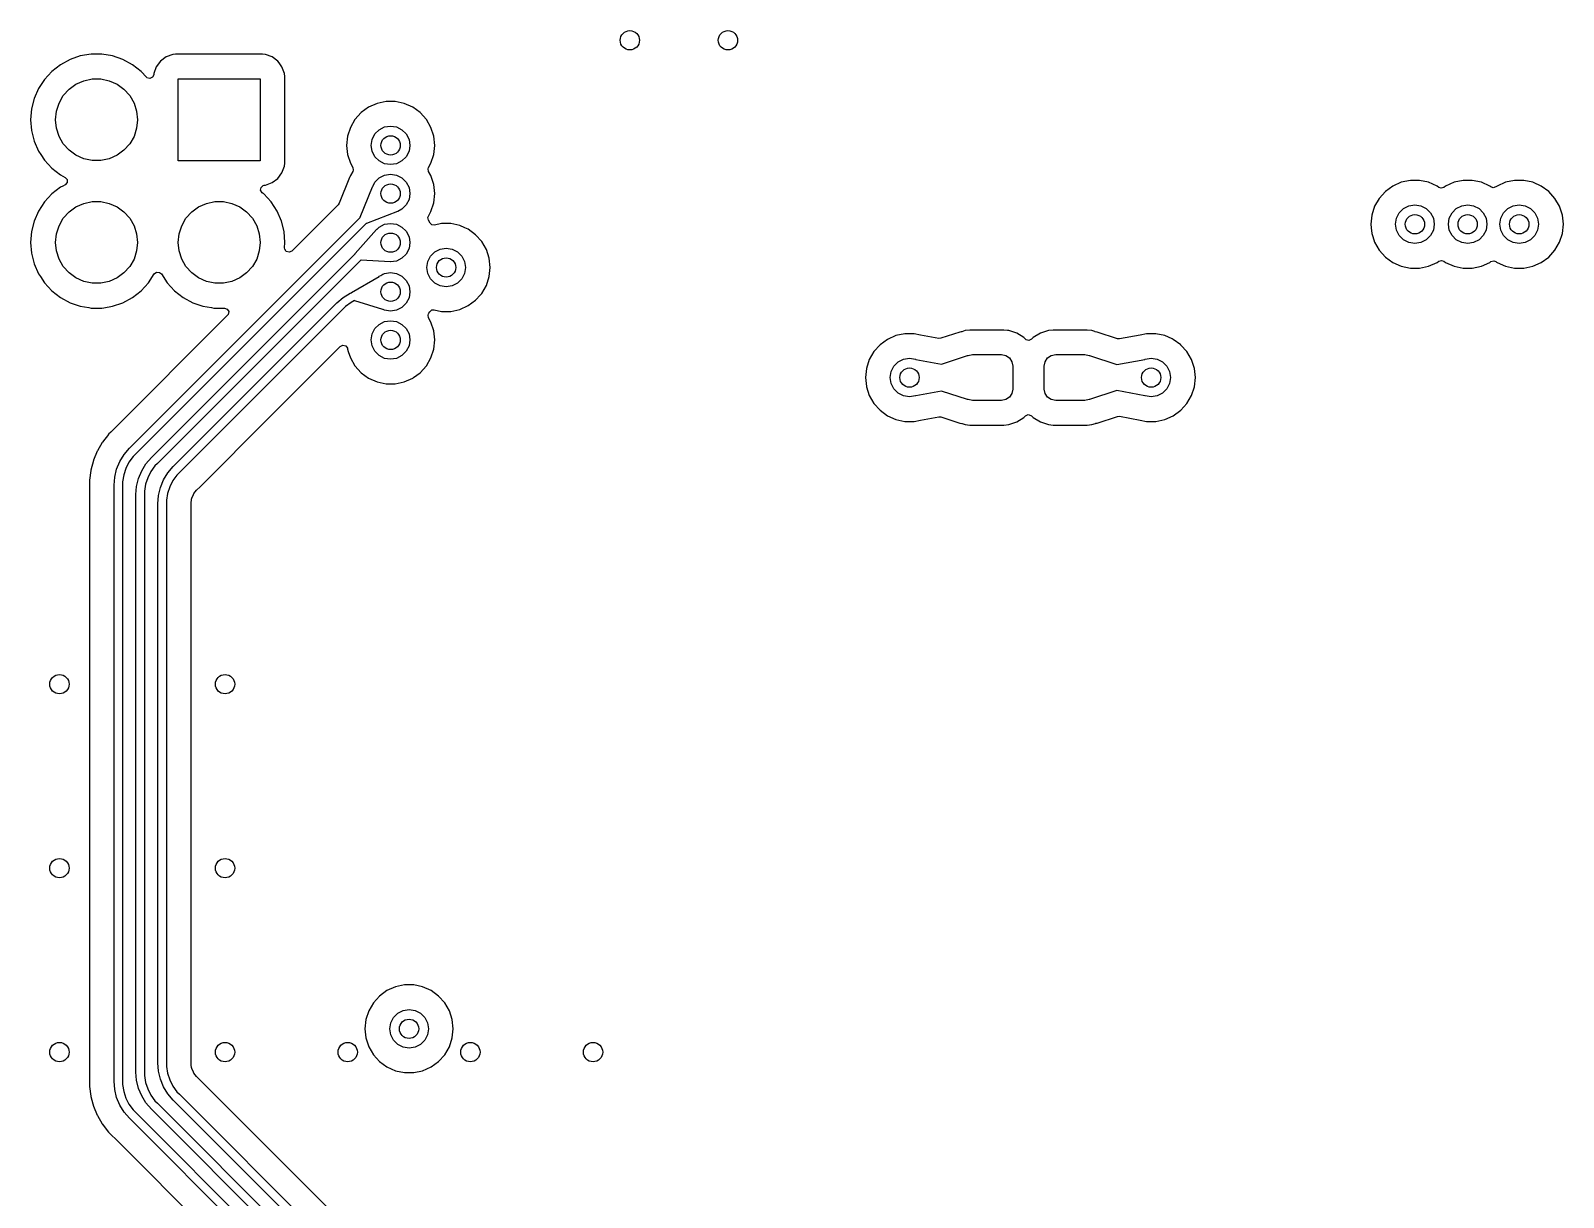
# Model space of a CAD drawing. Extents: x 106.8 to 191.4, y -142.2 to -57.6.
# Drawn here: x 127.33 to 159.07, y -118.04 to -93.88 of the extents above; entities that cross this region are included whole.
import ezdxf

# ---------------------------------------------------------------- set-up
doc = ezdxf.new("R2010")
doc.units = 0
doc.layers.add('BLACK', color=7, linetype='CONTINUOUS')

msp = doc.modelspace()

# ---------------------------------------------------------------- linework, layer by layer
at = {"layer": 'BLACK', "linetype": 'CONTINUOUS'}
for p, q in [((128.146, -94.4793), (127.948, -94.5864)), ((128.358, -94.4062), (128.146, -94.4793)), ((128.581, -94.3691), (128.358, -94.4062)), ((128.806, -94.3691), (128.581, -94.3691)), ((128.581, -94.3691), (128.581, -94.3691)), ((129.028, -94.4062), (128.806, -94.3691)), ((128.806, -94.3691), (128.806, -94.3691)), ((129.241, -94.4793), (129.028, -94.4062)), ((129.439, -94.5864), (129.241, -94.4793)), ((129.241, -94.4793), (129.241, -94.4793)), ((129.241, -94.4793), (129.241, -94.4793)), ((130.02, -94.5143), (129.932, -94.6314)), ((130.137, -94.4267), (130.02, -94.5143)), ((130.274, -94.3756), (130.137, -94.4267)), ((130.332, -94.3694), (130.274, -94.3756)), ((130.334, -94.3691), (130.332, -94.3694)), ((130.332, -94.3694), (130.332, -94.3694)), ((132.132, -94.3691), (130.334, -94.3691)), ((132.134, -94.3694), (132.132, -94.3691)), ((132.192, -94.3756), (132.134, -94.3694)), ((132.134, -94.3694), (132.134, -94.3694)), ((132.329, -94.4267), (132.192, -94.3756)), ((132.446, -94.5143), (132.329, -94.4267)), ((132.473, -94.5494), (132.446, -94.5143)), ((132.534, -94.6314), (132.473, -94.5494)), ((127.617, -94.8903), (127.494, -95.0788)), ((127.77, -94.7247), (127.617, -94.8903)), ((127.948, -94.5864), (127.77, -94.7247)), ((128.43, -94.9192), (128.604, -94.8823)), ((128.604, -94.8823), (128.782, -94.8823)), ((128.782, -94.8823), (128.956, -94.9192)), ((129.616, -94.7247), (129.439, -94.5864)), ((129.439, -94.5864), (129.439, -94.5864)), ((129.726, -94.8441), (129.616, -94.7247)), ((129.739, -94.8556), (129.726, -94.8441)), ((129.797, -94.8723), (129.739, -94.8556)), ((129.852, -94.848), (129.797, -94.8723)), ((129.878, -94.794), (129.852, -94.848)), ((129.881, -94.7684), (129.878, -94.794)), ((129.932, -94.6314), (129.881, -94.7684)), ((130.383, -96.5776), (130.383, -94.8776)), ((130.383, -94.8776), (132.083, -94.8776)), ((132.083, -94.8776), (132.083, -96.5776)), ((132.585, -94.7684), (132.534, -94.6314)), ((132.592, -94.829), (132.585, -94.7684)), ((132.592, -96.6262), (132.592, -94.829)), ((127.494, -95.0788), (127.404, -95.285)), ((128.005, -95.228), (128.124, -95.0959)), ((128.124, -95.0959), (128.268, -94.9915)), ((128.268, -94.9915), (128.43, -94.9192)), ((128.956, -94.9192), (129.118, -94.9915)), ((129.118, -94.9915), (129.262, -95.0959)), ((129.262, -95.0959), (129.381, -95.228)), ((127.349, -95.5032), (127.33, -95.7276)), ((127.404, -95.285), (127.349, -95.5032)), ((127.862, -95.5509), (127.917, -95.3819)), ((127.917, -95.3819), (128.005, -95.228)), ((129.381, -95.228), (129.47, -95.3819)), ((129.47, -95.3819), (129.525, -95.5509)), ((134.327, -95.466), (134.173, -95.5782)), ((134.502, -95.3883), (134.327, -95.466)), ((134.689, -95.3486), (134.502, -95.3883)), ((134.88, -95.3486), (134.689, -95.3486)), ((135.066, -95.3883), (134.88, -95.3486)), ((135.241, -95.466), (135.066, -95.3883)), ((135.066, -95.3883), (135.066, -95.3883)), ((135.395, -95.5782), (135.241, -95.466)), ((127.33, -95.7276), (127.349, -95.952)), ((127.843, -95.7276), (127.862, -95.5509)), ((127.862, -95.9043), (127.843, -95.7276)), ((129.525, -95.5509), (129.543, -95.7276)), ((129.543, -95.7276), (129.525, -95.9043)), ((134.045, -95.7202), (133.95, -95.8855)), ((134.173, -95.5782), (134.045, -95.7202)), ((135.523, -95.7202), (135.395, -95.5782)), ((135.619, -95.8855), (135.523, -95.7202)), ((127.349, -95.952), (127.404, -96.1702)), ((127.917, -96.0733), (127.862, -95.9043)), ((128.005, -96.2272), (127.917, -96.0733)), ((129.47, -96.0733), (129.381, -96.2272)), ((129.525, -95.9043), (129.47, -96.0733)), ((133.891, -96.0672), (133.871, -96.2571)), ((133.95, -95.8855), (133.891, -96.0672)), ((134.384, -96.2571), (134.404, -96.1335)), ((134.404, -96.1335), (134.46, -96.022)), ((134.46, -96.022), (134.549, -95.9335)), ((134.549, -95.9335), (134.66, -95.8767)), ((134.66, -95.8767), (134.784, -95.8571)), ((134.784, -95.8571), (134.908, -95.8767)), ((134.908, -95.8767), (135.019, -95.9335)), ((135.019, -95.9335), (135.108, -96.022)), ((135.108, -96.022), (135.165, -96.1335)), ((135.165, -96.1335), (135.184, -96.2571)), ((135.678, -96.0672), (135.619, -95.8855)), ((135.698, -96.2571), (135.678, -96.0672)), ((127.404, -96.1702), (127.494, -96.3764)), ((127.494, -96.3764), (127.54, -96.447)), ((127.54, -96.447), (127.617, -96.5649)), ((128.124, -96.3593), (128.005, -96.2272)), ((128.268, -96.4637), (128.124, -96.3593)), ((128.43, -96.536), (128.268, -96.4637)), ((129.118, -96.4637), (128.956, -96.536)), ((129.262, -96.3593), (129.118, -96.4637)), ((129.381, -96.2272), (129.262, -96.3593)), ((133.871, -96.2571), (133.891, -96.447)), ((133.891, -96.447), (133.95, -96.6287)), ((134.404, -96.3807), (134.384, -96.2571)), ((134.46, -96.4922), (134.404, -96.3807)), ((135.165, -96.3807), (135.108, -96.4922)), ((135.184, -96.2571), (135.165, -96.3807)), ((135.619, -96.6287), (135.678, -96.447)), ((135.678, -96.447), (135.698, -96.2571)), ((127.617, -96.5649), (127.77, -96.7305)), ((127.77, -96.7305), (127.948, -96.8688)), ((128.604, -96.5729), (128.43, -96.536)), ((128.782, -96.5729), (128.604, -96.5729)), ((128.956, -96.536), (128.782, -96.5729)), ((132.083, -96.5776), (130.383, -96.5776)), ((132.534, -96.8238), (132.585, -96.6868)), ((132.585, -96.6868), (132.592, -96.6262)), ((133.95, -96.6287), (133.998, -96.7129)), ((133.998, -96.7129), (134.009, -96.7721)), ((134.009, -96.7721), (133.998, -96.8008)), ((134.549, -96.5807), (134.46, -96.4922)), ((134.66, -96.6375), (134.549, -96.5807)), ((134.784, -96.6571), (134.66, -96.6375)), ((134.908, -96.6375), (134.784, -96.6571)), ((135.019, -96.5807), (134.908, -96.6375)), ((135.108, -96.4922), (135.019, -96.5807)), ((135.56, -96.7416), (135.57, -96.7129)), ((135.57, -96.8008), (135.56, -96.7416)), ((135.57, -96.7129), (135.619, -96.6287)), ((127.948, -96.8688), (128.043, -96.9203)), ((127.995, -97.1005), (127.948, -97.1264)), ((128.043, -97.0749), (127.995, -97.1005)), ((128.043, -96.9203), (128.083, -96.9653)), ((128.047, -97.0725), (128.043, -97.0749)), ((128.084, -97.0254), (128.047, -97.0725)), ((128.083, -96.9653), (128.084, -97.0254)), ((132.1, -97.1285), (132.144, -97.0882)), ((132.144, -97.0882), (132.168, -97.0822)), ((132.168, -97.0822), (132.192, -97.0796)), ((132.192, -97.0796), (132.329, -97.0285)), ((132.329, -97.0285), (132.446, -96.9409)), ((132.446, -96.9409), (132.534, -96.8238)), ((133.934, -96.9209), (133.716, -97.4579)), ((133.937, -96.9158), (133.934, -96.9209)), ((133.945, -96.8986), (133.937, -96.9158)), ((133.95, -96.885), (133.945, -96.8986)), ((133.998, -96.8008), (133.95, -96.885)), ((134.41, -97.1144), (134.416, -97.1081)), ((134.416, -97.1081), (134.46, -97.0215)), ((134.46, -97.0215), (134.549, -96.933)), ((134.549, -96.933), (134.66, -96.8762)), ((134.66, -96.8762), (134.784, -96.8566)), ((134.784, -96.8566), (134.908, -96.8762)), ((134.908, -96.8762), (135.019, -96.933)), ((135.019, -96.933), (135.108, -97.0215)), ((135.108, -97.0215), (135.165, -97.133)), ((135.619, -96.885), (135.57, -96.8008)), ((135.678, -97.0667), (135.619, -96.885)), ((135.698, -97.2566), (135.678, -97.0667)), ((155.536, -97.1005), (155.382, -97.2127)), ((155.711, -97.0228), (155.536, -97.1005)), ((155.898, -96.9831), (155.711, -97.0228)), ((156.089, -96.9831), (155.898, -96.9831)), ((156.275, -97.0228), (156.089, -96.9831)), ((156.45, -97.1005), (156.275, -97.0228)), ((156.488, -97.1279), (156.45, -97.1005)), ((156.629, -97.1005), (156.591, -97.1279)), ((156.803, -97.0228), (156.629, -97.1005)), ((156.99, -96.9831), (156.803, -97.0228)), ((157.181, -96.9831), (156.99, -96.9831)), ((157.368, -97.0228), (157.181, -96.9831)), ((157.542, -97.1005), (157.368, -97.0228)), ((157.567, -97.1186), (157.542, -97.1005)), ((157.695, -97.1005), (157.67, -97.1186)), ((157.87, -97.0228), (157.695, -97.1005)), ((158.057, -96.9831), (157.87, -97.0228)), ((158.248, -96.9831), (158.057, -96.9831)), ((158.434, -97.0228), (158.248, -96.9831)), ((158.45, -97.0299), (158.434, -97.0228)), ((158.609, -97.1005), (158.45, -97.0299)), ((158.763, -97.2127), (158.609, -97.1005)), ((127.77, -97.2647), (127.617, -97.4303)), ((127.948, -97.1264), (127.77, -97.2647)), ((128.43, -97.4592), (128.604, -97.4223)), ((128.604, -97.4223), (128.782, -97.4223)), ((128.782, -97.4223), (128.956, -97.4592)), ((130.97, -97.4592), (131.144, -97.4223)), ((131.144, -97.4223), (131.322, -97.4223)), ((131.322, -97.4223), (131.496, -97.4592)), ((132.091, -97.188), (132.1, -97.1285)), ((132.123, -97.239), (132.091, -97.188)), ((132.146, -97.2566), (132.123, -97.239)), ((132.156, -97.2647), (132.146, -97.2566)), ((132.309, -97.4303), (132.156, -97.2647)), ((134.154, -97.745), (134.41, -97.1144)), ((135.165, -97.3802), (135.108, -97.4917)), ((135.165, -97.133), (135.184, -97.2566)), ((135.184, -97.2566), (135.165, -97.3802)), ((135.678, -97.4465), (135.698, -97.2566)), ((155.254, -97.3547), (155.159, -97.52)), ((155.382, -97.2127), (155.254, -97.3547)), ((156.533, -97.1444), (156.488, -97.1279)), ((156.591, -97.1279), (156.533, -97.1444)), ((157.613, -97.1352), (157.567, -97.1186)), ((157.67, -97.1186), (157.613, -97.1352)), ((158.891, -97.3547), (158.763, -97.2127)), ((158.987, -97.52), (158.891, -97.3547)), ((127.494, -97.6188), (127.404, -97.825)), ((127.617, -97.4303), (127.494, -97.6188)), ((128.005, -97.768), (128.124, -97.6359)), ((128.124, -97.6359), (128.268, -97.5315)), ((128.268, -97.5315), (128.43, -97.4592)), ((128.956, -97.4592), (129.118, -97.5315)), ((129.118, -97.5315), (129.262, -97.6359)), ((129.262, -97.6359), (129.381, -97.768)), ((130.545, -97.768), (130.664, -97.6359)), ((130.664, -97.6359), (130.808, -97.5315)), ((130.808, -97.5315), (130.97, -97.4592)), ((131.496, -97.4592), (131.658, -97.5315)), ((131.658, -97.5315), (131.802, -97.6359)), ((131.802, -97.6359), (131.921, -97.768)), ((132.432, -97.6188), (132.309, -97.4303)), ((132.522, -97.825), (132.432, -97.6188)), ((133.697, -97.487), (132.737, -98.4468)), ((133.716, -97.4579), (133.697, -97.487)), ((134.153, -97.7494), (134.154, -97.745)), ((134.926, -97.6304), (134.283, -97.8752)), ((134.932, -97.6247), (134.926, -97.6303)), ((134.926, -97.6303), (134.926, -97.6304)), ((135.019, -97.5802), (134.932, -97.6247)), ((135.108, -97.4917), (135.019, -97.5802)), ((135.555, -97.7493), (135.565, -97.7206)), ((135.565, -97.7206), (135.619, -97.6282)), ((135.619, -97.6282), (135.678, -97.4465)), ((155.1, -97.7017), (155.087, -97.825)), ((155.159, -97.52), (155.1, -97.7017)), ((155.613, -97.768), (155.669, -97.6565)), ((155.669, -97.6565), (155.758, -97.568)), ((155.758, -97.568), (155.869, -97.5112)), ((155.869, -97.5112), (155.993, -97.4916)), ((155.993, -97.4916), (156.117, -97.5112)), ((156.117, -97.5112), (156.228, -97.568)), ((156.228, -97.568), (156.317, -97.6565)), ((156.317, -97.6565), (156.374, -97.768)), ((156.705, -97.768), (156.762, -97.6565)), ((156.762, -97.6565), (156.85, -97.568)), ((156.85, -97.568), (156.962, -97.5112)), ((156.962, -97.5112), (157.085, -97.4916)), ((157.085, -97.4916), (157.209, -97.5112)), ((157.209, -97.5112), (157.32, -97.568)), ((157.32, -97.568), (157.409, -97.6565)), ((157.409, -97.6565), (157.466, -97.768)), ((157.772, -97.768), (157.828, -97.6565)), ((157.828, -97.6565), (157.917, -97.568)), ((157.917, -97.568), (158.028, -97.5112)), ((158.028, -97.5112), (158.152, -97.4916)), ((158.152, -97.4916), (158.276, -97.5112)), ((158.276, -97.5112), (158.387, -97.568)), ((158.387, -97.568), (158.476, -97.6565)), ((158.476, -97.6565), (158.533, -97.768)), ((159.046, -97.7017), (158.987, -97.52)), ((159.066, -97.8916), (159.046, -97.7017)), ((127.349, -98.0432), (127.33, -98.2676)), ((127.404, -97.825), (127.349, -98.0432)), ((127.862, -98.0909), (127.917, -97.9219)), ((127.917, -97.9219), (128.005, -97.768)), ((129.375, -102.528), (134.153, -97.7499)), ((129.381, -97.768), (129.47, -97.9219)), ((129.47, -97.9219), (129.525, -98.0909)), ((134.279, -97.8751), (129.501, -102.653)), ((130.402, -98.0909), (130.457, -97.9219)), ((130.457, -97.9219), (130.545, -97.768)), ((131.921, -97.768), (132.01, -97.9219)), ((132.01, -97.9219), (132.065, -98.0909)), ((132.578, -98.0432), (132.522, -97.825)), ((132.596, -98.2676), (132.578, -98.0432)), ((134.049, -98.5002), (134.493, -97.999)), ((134.153, -97.7499), (134.153, -97.7494)), ((134.283, -97.8752), (134.279, -97.8751)), ((134.493, -97.999), (134.501, -97.9951)), ((134.501, -97.9951), (134.502, -97.9956)), ((134.502, -97.9956), (134.549, -97.949)), ((134.549, -97.949), (134.66, -97.8922)), ((134.66, -97.8922), (134.784, -97.8726)), ((134.784, -97.8726), (134.908, -97.8922)), ((134.908, -97.8922), (135.019, -97.949)), ((135.019, -97.949), (135.108, -98.0375)), ((135.108, -98.0375), (135.165, -98.149)), ((135.565, -97.8086), (135.555, -97.7493)), ((135.599, -97.8665), (135.565, -97.8086)), ((135.634, -97.9001), (135.599, -97.8665)), ((135.693, -97.9085), (135.634, -97.9001)), ((135.837, -97.8778), (135.693, -97.9085)), ((136.028, -97.8778), (135.837, -97.8778)), ((135.837, -97.8778), (135.837, -97.8778)), ((136.093, -97.8916), (136.028, -97.8778)), ((136.215, -97.9175), (136.093, -97.8916)), ((136.317, -97.9629), (136.215, -97.9175)), ((136.39, -97.9952), (136.317, -97.9629)), ((136.544, -98.1074), (136.39, -97.9952)), ((155.087, -97.825), (155.08, -97.8916)), ((155.08, -97.8916), (155.087, -97.9629)), ((155.087, -97.9629), (155.1, -98.0815)), ((155.593, -97.8916), (155.613, -97.768)), ((155.613, -98.0152), (155.593, -97.8916)), ((155.669, -98.1267), (155.613, -98.0152)), ((156.374, -98.0152), (156.317, -98.1267)), ((156.374, -97.768), (156.393, -97.8916)), ((156.393, -97.8916), (156.374, -98.0152)), ((156.685, -97.8916), (156.705, -97.768)), ((156.705, -98.0152), (156.685, -97.8916)), ((156.762, -98.1267), (156.705, -98.0152)), ((157.466, -98.0152), (157.409, -98.1267)), ((157.466, -97.768), (157.485, -97.8916)), ((157.485, -97.8916), (157.466, -98.0152)), ((157.752, -97.8916), (157.772, -97.768)), ((157.772, -98.0152), (157.752, -97.8916)), ((157.828, -98.1267), (157.772, -98.0152)), ((158.533, -98.0152), (158.476, -98.1267)), ((158.533, -97.768), (158.552, -97.8916)), ((158.552, -97.8916), (158.533, -98.0152)), ((159.046, -98.0815), (159.066, -97.8916)), ((127.33, -98.2676), (127.349, -98.492)), ((127.843, -98.2676), (127.862, -98.0909)), ((127.862, -98.4443), (127.843, -98.2676)), ((129.525, -98.0909), (129.543, -98.2676)), ((129.543, -98.2676), (129.525, -98.4443)), ((130.383, -98.2676), (130.402, -98.0909)), ((130.402, -98.4443), (130.383, -98.2676)), ((132.065, -98.0909), (132.083, -98.2676)), ((132.083, -98.2676), (132.065, -98.4443)), ((132.587, -98.3774), (132.596, -98.2676)), ((132.59, -98.4074), (132.587, -98.3774)), ((135.165, -98.149), (135.184, -98.2726)), ((135.184, -98.2726), (135.165, -98.3962)), ((136.672, -98.2494), (136.544, -98.1074)), ((136.767, -98.4148), (136.672, -98.2494)), ((155.1, -98.0815), (155.12, -98.1456)), ((155.12, -98.1456), (155.159, -98.2632)), ((155.159, -98.2632), (155.254, -98.4285)), ((155.758, -98.2152), (155.669, -98.1267)), ((155.869, -98.272), (155.758, -98.2152)), ((155.993, -98.2916), (155.869, -98.272)), ((156.117, -98.272), (155.993, -98.2916)), ((156.228, -98.2152), (156.117, -98.272)), ((156.317, -98.1267), (156.228, -98.2152)), ((156.85, -98.2152), (156.762, -98.1267)), ((156.962, -98.272), (156.85, -98.2152)), ((157.085, -98.2916), (156.962, -98.272)), ((157.209, -98.272), (157.085, -98.2916)), ((157.32, -98.2152), (157.209, -98.272)), ((157.409, -98.1267), (157.32, -98.2152)), ((157.917, -98.2152), (157.828, -98.1267)), ((158.028, -98.272), (157.917, -98.2152)), ((158.152, -98.2916), (158.028, -98.272)), ((158.276, -98.272), (158.152, -98.2916)), ((158.387, -98.2152), (158.276, -98.272)), ((158.476, -98.1267), (158.387, -98.2152)), ((158.891, -98.4285), (158.987, -98.2632)), ((158.987, -98.2632), (159.046, -98.0815)), ((127.349, -98.492), (127.404, -98.7102)), ((127.917, -98.6133), (127.862, -98.4443)), ((128.005, -98.7672), (127.917, -98.6133)), ((129.47, -98.6133), (129.381, -98.7672)), ((129.525, -98.4443), (129.47, -98.6133)), ((129.829, -102.721), (134.048, -98.5017)), ((134.168, -98.633), (129.955, -102.846)), ((130.457, -98.6133), (130.402, -98.4443)), ((130.545, -98.7672), (130.457, -98.6133)), ((132.01, -98.6133), (131.921, -98.7672)), ((132.065, -98.4443), (132.01, -98.6133)), ((132.624, -98.4566), (132.59, -98.4074)), ((132.682, -98.4722), (132.624, -98.4566)), ((132.737, -98.4468), (132.682, -98.4722)), ((134.048, -98.5017), (134.049, -98.5002)), ((134.172, -98.6344), (134.168, -98.633)), ((134.772, -98.6718), (134.172, -98.6344)), ((134.774, -98.6711), (134.772, -98.6718)), ((134.772, -98.6718), (134.772, -98.6718)), ((134.784, -98.6726), (134.774, -98.6711)), ((134.908, -98.653), (134.784, -98.6726)), ((135.019, -98.5962), (134.908, -98.653)), ((135.108, -98.5077), (135.019, -98.5962)), ((135.165, -98.3962), (135.108, -98.5077)), ((135.533, -98.7863), (135.552, -98.6627)), ((135.552, -98.6627), (135.609, -98.5512)), ((135.609, -98.5512), (135.698, -98.4627)), ((135.698, -98.4627), (135.809, -98.4059)), ((135.809, -98.4059), (135.933, -98.3863)), ((135.933, -98.3863), (136.056, -98.4059)), ((136.056, -98.4059), (136.168, -98.4627)), ((136.168, -98.4627), (136.256, -98.5512)), ((136.256, -98.5512), (136.313, -98.6627)), ((136.313, -98.6627), (136.333, -98.7863)), ((136.826, -98.5964), (136.767, -98.4148)), ((136.846, -98.7863), (136.826, -98.5964)), ((155.254, -98.4285), (155.382, -98.5705)), ((155.382, -98.5705), (155.536, -98.6827)), ((155.536, -98.6827), (155.711, -98.7604)), ((156.275, -98.7604), (156.45, -98.6827)), ((156.45, -98.6827), (156.488, -98.6553)), ((156.488, -98.6553), (156.545, -98.6388)), ((156.545, -98.6388), (156.591, -98.6553)), ((156.591, -98.6553), (156.629, -98.6827)), ((156.629, -98.6827), (156.803, -98.7604)), ((157.368, -98.7604), (157.542, -98.6827)), ((157.542, -98.6827), (157.567, -98.6646)), ((157.567, -98.6646), (157.625, -98.648)), ((157.625, -98.648), (157.67, -98.6646)), ((157.67, -98.6646), (157.685, -98.6753)), ((157.685, -98.6753), (157.695, -98.6827)), ((157.695, -98.6827), (157.695, -98.6827)), ((157.695, -98.6827), (157.695, -98.6827)), ((157.695, -98.6827), (157.87, -98.7604)), ((158.434, -98.7604), (158.609, -98.6827)), ((158.609, -98.6827), (158.763, -98.5705)), ((158.763, -98.5705), (158.891, -98.4285)), ((127.404, -98.7102), (127.494, -98.9164)), ((127.494, -98.9164), (127.533, -98.9762)), ((127.533, -98.9762), (127.617, -99.1049)), ((128.124, -98.8993), (128.005, -98.7672)), ((128.268, -99.0037), (128.124, -98.8993)), ((128.43, -99.076), (128.268, -99.0037)), ((129.118, -99.0037), (128.956, -99.076)), ((129.262, -98.8993), (129.118, -99.0037)), ((129.381, -98.7672), (129.262, -98.8993)), ((129.769, -99.1049), (129.89, -98.9201)), ((129.89, -98.9201), (129.938, -98.8841)), ((129.938, -98.8841), (129.998, -98.8874)), ((129.998, -98.8874), (130.037, -98.9201)), ((130.037, -98.9201), (130.157, -99.1049)), ((130.664, -98.8993), (130.545, -98.7672)), ((130.808, -99.0037), (130.664, -98.8993)), ((130.97, -99.076), (130.808, -99.0037)), ((131.658, -99.0037), (131.496, -99.076)), ((131.802, -98.8993), (131.658, -99.0037)), ((131.921, -98.7672), (131.802, -98.8993)), ((133.976, -99.3043), (134.543, -98.9707)), ((134.543, -98.9707), (134.549, -98.965)), ((134.549, -98.965), (134.579, -98.9499)), ((134.579, -98.9499), (134.619, -98.9259)), ((134.619, -98.9259), (134.628, -98.9246)), ((134.628, -98.9246), (134.66, -98.9082)), ((134.66, -98.9082), (134.784, -98.8886)), ((134.784, -98.8886), (134.908, -98.9082)), ((134.908, -98.9082), (135.019, -98.965)), ((135.019, -98.965), (135.108, -99.0535)), ((135.552, -98.9099), (135.533, -98.7863)), ((135.609, -99.0214), (135.552, -98.9099)), ((136.313, -98.9099), (136.256, -99.0214)), ((136.333, -98.7863), (136.313, -98.9099)), ((136.767, -99.1579), (136.826, -98.9762)), ((136.826, -98.9762), (136.846, -98.7863)), ((155.711, -98.7604), (155.898, -98.8001)), ((155.898, -98.8001), (156.089, -98.8001)), ((156.089, -98.8001), (156.275, -98.7604)), ((156.803, -98.7604), (156.99, -98.8001)), ((156.99, -98.8001), (157.181, -98.8001)), ((157.181, -98.8001), (157.368, -98.7604)), ((157.87, -98.7604), (158.057, -98.8001)), ((158.057, -98.8001), (158.248, -98.8001)), ((158.248, -98.8001), (158.434, -98.7604)), ((127.617, -99.1049), (127.77, -99.2705)), ((127.77, -99.2705), (127.948, -99.4088)), ((128.604, -99.1129), (128.43, -99.076)), ((128.782, -99.1129), (128.604, -99.1129)), ((128.956, -99.076), (128.782, -99.1129)), ((129.439, -99.4088), (129.616, -99.2705)), ((129.616, -99.2705), (129.769, -99.1049)), ((130.157, -99.1049), (130.31, -99.2705)), ((130.31, -99.2705), (130.488, -99.4088)), ((131.144, -99.1129), (130.97, -99.076)), ((131.322, -99.1129), (131.144, -99.1129)), ((131.496, -99.076), (131.322, -99.1129)), ((133.803, -99.4077), (133.949, -99.3184)), ((133.949, -99.3184), (133.973, -99.3086)), ((133.973, -99.3086), (133.976, -99.3043)), ((135.108, -99.0535), (135.165, -99.165)), ((135.165, -99.165), (135.184, -99.2886)), ((135.184, -99.2886), (135.165, -99.4122)), ((135.698, -99.1099), (135.609, -99.0214)), ((135.809, -99.1667), (135.698, -99.1099)), ((135.933, -99.1863), (135.809, -99.1667)), ((136.056, -99.1667), (135.933, -99.1863)), ((136.168, -99.1099), (136.056, -99.1667)), ((136.256, -99.0214), (136.168, -99.1099)), ((136.643, -99.3556), (136.672, -99.3233)), ((136.672, -99.3233), (136.767, -99.1579)), ((127.948, -99.4088), (128.146, -99.5159)), ((128.146, -99.5159), (128.358, -99.589)), ((128.358, -99.589), (128.536, -99.6187)), ((128.536, -99.6187), (128.581, -99.6261)), ((128.581, -99.6261), (128.581, -99.6261)), ((128.581, -99.6261), (128.806, -99.6261)), ((128.806, -99.6261), (128.843, -99.6199)), ((128.843, -99.6199), (129.028, -99.589)), ((129.028, -99.589), (129.241, -99.5159)), ((129.241, -99.5159), (129.439, -99.4088)), ((130.283, -102.909), (133.673, -99.5186)), ((133.799, -99.6444), (130.409, -103.034)), ((130.488, -99.4088), (130.686, -99.5159)), ((130.686, -99.5159), (130.898, -99.589)), ((130.898, -99.589), (131.076, -99.6187)), ((131.076, -99.6187), (131.121, -99.6261)), ((131.121, -99.6261), (131.345, -99.6261)), ((131.345, -99.6261), (131.402, -99.6467)), ((131.402, -99.6467), (131.432, -99.6987)), ((133.673, -99.5186), (133.803, -99.4077)), ((133.673, -99.5186), (133.673, -99.5186)), ((133.85, -99.5936), (133.799, -99.6444)), ((133.799, -99.6444), (133.799, -99.6444)), ((133.799, -99.6444), (133.799, -99.6444)), ((133.966, -99.5093), (133.85, -99.5936)), ((134.038, -99.4727), (133.966, -99.5093)), ((134.041, -99.4753), (134.038, -99.4727)), ((134.621, -99.655), (134.041, -99.4753)), ((135.019, -99.6122), (134.908, -99.669)), ((135.108, -99.5237), (135.019, -99.6122)), ((135.165, -99.4122), (135.108, -99.5237)), ((136.215, -99.6551), (136.39, -99.5774)), ((136.39, -99.5774), (136.544, -99.4652)), ((136.544, -99.4652), (136.643, -99.3556)), ((131.408, -99.7762), (128.988, -102.195)), ((131.422, -99.7579), (131.408, -99.7762)), ((131.432, -99.6987), (131.422, -99.7579)), ((134.46, -100.053), (134.549, -99.9645)), ((134.549, -99.9645), (134.66, -99.9077)), ((134.629, -99.6546), (134.621, -99.655)), ((134.63, -99.6535), (134.629, -99.6546)), ((134.66, -99.669), (134.63, -99.6535)), ((134.784, -99.6886), (134.66, -99.669)), ((134.66, -99.9077), (134.784, -99.8881)), ((134.908, -99.669), (134.784, -99.6886)), ((134.784, -99.8881), (134.908, -99.9077)), ((134.908, -99.9077), (135.019, -99.9645)), ((135.019, -99.9645), (135.108, -100.053)), ((135.56, -99.7731), (135.57, -99.7444)), ((135.57, -99.8323), (135.56, -99.7731)), ((135.57, -99.7444), (135.575, -99.7356)), ((135.619, -99.9165), (135.57, -99.8323)), ((135.575, -99.7356), (135.593, -99.7049)), ((135.593, -99.7049), (135.639, -99.6663)), ((135.678, -100.098), (135.619, -99.9165)), ((135.639, -99.6663), (135.687, -99.6629)), ((135.687, -99.6629), (135.837, -99.6948)), ((135.837, -99.6948), (136.028, -99.6948)), ((136.028, -99.6948), (136.215, -99.6551)), ((134.384, -100.288), (134.404, -100.164)), ((134.404, -100.164), (134.46, -100.053)), ((135.108, -100.053), (135.165, -100.164)), ((135.165, -100.164), (135.184, -100.288)), ((135.698, -100.288), (135.678, -100.098)), ((145.072, -100.275), (144.917, -100.388)), ((145.246, -100.198), (145.072, -100.275)), ((145.433, -100.158), (145.246, -100.198)), ((145.506, -100.158), (145.433, -100.158)), ((145.585, -100.158), (145.506, -100.158)), ((145.587, -100.158), (145.585, -100.158)), ((145.585, -100.158), (145.585, -100.158)), ((145.589, -100.158), (145.587, -100.158)), ((145.591, -100.158), (145.589, -100.158)), ((145.589, -100.158), (145.589, -100.158)), ((145.597, -100.158), (145.591, -100.158)), ((145.591, -100.158), (145.591, -100.158)), ((145.624, -100.158), (145.597, -100.158)), ((145.754, -100.186), (145.624, -100.158)), ((145.624, -100.158), (145.624, -100.158)), ((145.756, -100.186), (145.754, -100.186)), ((146.135, -100.255), (145.756, -100.186)), ((146.178, -100.252), (146.135, -100.255)), ((146.572, -100.124), (146.178, -100.252)), ((146.595, -100.12), (146.572, -100.124)), ((146.608, -100.117), (146.595, -100.12)), ((146.678, -100.094), (146.608, -100.117)), ((146.778, -100.083), (146.678, -100.094)), ((146.78, -100.083), (146.778, -100.083)), ((146.778, -100.083), (146.778, -100.083)), ((146.782, -100.083), (146.78, -100.083)), ((147.477, -100.083), (146.782, -100.083)), ((146.782, -100.083), (146.782, -100.083)), ((147.479, -100.083), (147.477, -100.083)), ((147.482, -100.083), (147.479, -100.083)), ((147.556, -100.091), (147.482, -100.083)), ((147.482, -100.083), (147.482, -100.083)), ((147.581, -100.094), (147.556, -100.091)), ((147.747, -100.148), (147.581, -100.094)), ((147.895, -100.24), (147.747, -100.148)), ((147.93, -100.274), (147.895, -100.24)), ((147.895, -100.24), (147.895, -100.24)), ((147.942, -100.284), (147.93, -100.274)), ((148, -100.3), (147.942, -100.284)), ((148.054, -100.274), (148, -100.3)), ((148.089, -100.24), (148.054, -100.274)), ((148.237, -100.148), (148.089, -100.24)), ((148.403, -100.094), (148.237, -100.148)), ((148.503, -100.083), (148.403, -100.094)), ((148.505, -100.083), (148.503, -100.083)), ((148.503, -100.083), (148.503, -100.083)), ((148.507, -100.083), (148.505, -100.083)), ((149.202, -100.083), (148.507, -100.083)), ((148.507, -100.083), (148.507, -100.083)), ((149.204, -100.083), (149.202, -100.083)), ((149.207, -100.083), (149.204, -100.083)), ((149.306, -100.094), (149.207, -100.083)), ((149.207, -100.083), (149.207, -100.083)), ((149.366, -100.113), (149.306, -100.094)), ((149.375, -100.116), (149.366, -100.113)), ((149.412, -100.124), (149.375, -100.116)), ((149.414, -100.125), (149.412, -100.124)), ((149.833, -100.261), (149.414, -100.125)), ((149.414, -100.125), (149.414, -100.125)), ((149.876, -100.264), (149.833, -100.261)), ((150.304, -100.186), (149.876, -100.264)), ((150.307, -100.186), (150.304, -100.186)), ((150.437, -100.158), (150.307, -100.186)), ((150.628, -100.158), (150.437, -100.158)), ((150.437, -100.158), (150.437, -100.158)), ((150.814, -100.198), (150.628, -100.158)), ((150.964, -100.264), (150.814, -100.198)), ((150.989, -100.275), (150.964, -100.264)), ((151.143, -100.388), (150.989, -100.275)), ((132.285, -101.878), (133.741, -100.422)), ((133.741, -100.422), (133.795, -100.397)), ((133.795, -100.397), (133.853, -100.412)), ((133.853, -100.412), (133.888, -100.461)), ((133.888, -100.461), (133.89, -100.475)), ((133.89, -100.475), (133.891, -100.478)), ((133.891, -100.478), (133.906, -100.524)), ((133.906, -100.524), (133.95, -100.66)), ((134.404, -100.412), (134.384, -100.288)), ((134.46, -100.523), (134.404, -100.412)), ((134.549, -100.612), (134.46, -100.523)), ((135.108, -100.523), (135.019, -100.612)), ((135.165, -100.412), (135.108, -100.523)), ((135.184, -100.288), (135.165, -100.412)), ((135.619, -100.66), (135.678, -100.478)), ((135.678, -100.478), (135.698, -100.288)), ((144.789, -100.53), (144.694, -100.695)), ((144.917, -100.388), (144.789, -100.53)), ((146.739, -100.61), (146.83, -100.592)), ((146.83, -100.592), (147.43, -100.592)), ((147.43, -100.592), (147.52, -100.61)), ((148.464, -100.61), (148.555, -100.592)), ((148.555, -100.592), (149.155, -100.592)), ((149.155, -100.592), (149.245, -100.61)), ((151.148, -100.393), (151.143, -100.388)), ((151.271, -100.53), (151.148, -100.393)), ((151.367, -100.695), (151.271, -100.53)), ((133.95, -100.66), (134.045, -100.825)), ((134.045, -100.825), (134.173, -100.967)), ((134.66, -100.669), (134.549, -100.612)), ((134.784, -100.688), (134.66, -100.669)), ((134.908, -100.669), (134.784, -100.688)), ((135.019, -100.612), (134.908, -100.669)), ((135.395, -100.967), (135.523, -100.825)), ((135.523, -100.825), (135.619, -100.66)), ((144.635, -100.877), (144.615, -101.067)), ((144.694, -100.695), (144.635, -100.877)), ((145.148, -100.943), (145.205, -100.831)), ((145.205, -100.831), (145.293, -100.743)), ((145.293, -100.743), (145.405, -100.686)), ((145.405, -100.686), (145.528, -100.667)), ((145.528, -100.667), (145.652, -100.686)), ((145.652, -100.686), (145.661, -100.691)), ((145.661, -100.691), (146.193, -100.788)), ((146.193, -100.788), (146.731, -100.612)), ((146.731, -100.612), (146.735, -100.612)), ((146.735, -100.612), (146.739, -100.61)), ((147.52, -100.61), (147.598, -100.661)), ((147.598, -100.661), (147.649, -100.738)), ((147.649, -100.738), (147.667, -100.829)), ((147.667, -100.829), (147.667, -101.304)), ((148.317, -100.829), (148.335, -100.738)), ((148.317, -101.304), (148.317, -100.829)), ((148.335, -100.738), (148.387, -100.661)), ((148.387, -100.661), (148.464, -100.61)), ((149.245, -100.61), (149.248, -100.612)), ((149.248, -100.612), (149.248, -100.612)), ((149.248, -100.612), (149.253, -100.612)), ((149.253, -100.612), (149.819, -100.797)), ((149.819, -100.797), (150.399, -100.691)), ((150.399, -100.691), (150.408, -100.686)), ((150.408, -100.686), (150.532, -100.667)), ((150.532, -100.667), (150.656, -100.686)), ((150.656, -100.686), (150.767, -100.743)), ((150.767, -100.743), (150.856, -100.831)), ((150.856, -100.831), (150.913, -100.943)), ((151.426, -100.877), (151.367, -100.695)), ((151.446, -101.067), (151.426, -100.877)), ((134.173, -100.967), (134.327, -101.079)), ((134.327, -101.079), (134.502, -101.157)), ((134.502, -101.157), (134.689, -101.197)), ((134.689, -101.197), (134.88, -101.197)), ((134.88, -101.197), (135.066, -101.157)), ((135.066, -101.157), (135.241, -101.079)), ((135.241, -101.079), (135.258, -101.067)), ((135.258, -101.067), (135.395, -100.967)), ((144.615, -101.067), (144.634, -101.249)), ((145.128, -101.067), (145.148, -100.943)), ((145.148, -101.19), (145.128, -101.067)), ((145.205, -101.302), (145.148, -101.19)), ((150.913, -101.19), (150.856, -101.302)), ((150.913, -100.943), (150.932, -101.067)), ((150.932, -101.067), (150.913, -101.19)), ((151.426, -101.257), (151.446, -101.067)), ((144.634, -101.249), (144.635, -101.257)), ((144.635, -101.257), (144.694, -101.438)), ((144.694, -101.438), (144.789, -101.604)), ((145.293, -101.39), (145.205, -101.302)), ((145.405, -101.447), (145.293, -101.39)), ((145.528, -101.467), (145.405, -101.447)), ((145.652, -101.447), (145.528, -101.467)), ((145.661, -101.442), (145.652, -101.447)), ((146.193, -101.345), (145.661, -101.442)), ((146.731, -101.521), (146.193, -101.345)), ((146.736, -101.522), (146.731, -101.521)), ((146.739, -101.524), (146.736, -101.522)), ((146.736, -101.522), (146.736, -101.522)), ((146.83, -101.542), (146.739, -101.524)), ((147.43, -101.542), (146.83, -101.542)), ((147.52, -101.524), (147.43, -101.542)), ((147.598, -101.472), (147.52, -101.524)), ((147.649, -101.395), (147.598, -101.472)), ((147.667, -101.304), (147.649, -101.395)), ((148.335, -101.395), (148.317, -101.304)), ((148.387, -101.472), (148.335, -101.395)), ((148.464, -101.524), (148.387, -101.472)), ((148.555, -101.542), (148.464, -101.524)), ((149.155, -101.542), (148.555, -101.542)), ((149.245, -101.524), (149.155, -101.542)), ((149.25, -101.521), (149.245, -101.524)), ((149.253, -101.521), (149.25, -101.521)), ((149.819, -101.336), (149.253, -101.521)), ((150.399, -101.442), (149.819, -101.336)), ((150.408, -101.447), (150.399, -101.442)), ((150.532, -101.467), (150.408, -101.447)), ((150.656, -101.447), (150.532, -101.467)), ((150.767, -101.39), (150.656, -101.447)), ((150.856, -101.302), (150.767, -101.39)), ((151.271, -101.604), (151.367, -101.438)), ((151.367, -101.438), (151.426, -101.257)), ((144.789, -101.604), (144.917, -101.745)), ((144.917, -101.745), (145.072, -101.858)), ((145.072, -101.858), (145.246, -101.935)), ((147.895, -101.893), (147.93, -101.859)), ((147.93, -101.859), (147.984, -101.833)), ((147.984, -101.833), (148.043, -101.849)), ((148.043, -101.849), (148.054, -101.859)), ((148.054, -101.859), (148.089, -101.893)), ((149.412, -102.009), (149.833, -101.872)), ((149.833, -101.872), (149.876, -101.869)), ((149.876, -101.869), (150.304, -101.947)), ((150.814, -101.935), (150.989, -101.858)), ((150.989, -101.858), (151.143, -101.745)), ((151.143, -101.745), (151.271, -101.604)), ((130.83, -103.333), (132.285, -101.878)), ((145.246, -101.935), (145.433, -101.975)), ((145.433, -101.975), (145.624, -101.975)), ((145.624, -101.975), (145.754, -101.947)), ((145.754, -101.947), (145.756, -101.947)), ((145.756, -101.947), (146.135, -101.878)), ((146.135, -101.878), (146.178, -101.881)), ((146.178, -101.881), (146.572, -102.009)), ((146.572, -102.009), (146.61, -102.018)), ((146.61, -102.018), (146.618, -102.02)), ((146.618, -102.02), (146.678, -102.04)), ((146.678, -102.04), (146.78, -102.05)), ((146.78, -102.05), (147.479, -102.05)), ((147.479, -102.05), (147.581, -102.04)), ((147.581, -102.04), (147.747, -101.985)), ((147.747, -101.985), (147.895, -101.893)), ((148.089, -101.893), (148.237, -101.985)), ((148.237, -101.985), (148.403, -102.04)), ((148.403, -102.04), (148.505, -102.05)), ((148.505, -102.05), (149.204, -102.05)), ((149.204, -102.05), (149.306, -102.04)), ((149.306, -102.04), (149.377, -102.016)), ((149.377, -102.016), (149.389, -102.013)), ((149.389, -102.013), (149.412, -102.009)), ((150.304, -101.947), (150.307, -101.947)), ((150.307, -101.947), (150.437, -101.975)), ((150.437, -101.975), (150.464, -101.975)), ((150.464, -101.975), (150.47, -101.975)), ((150.47, -101.975), (150.469, -101.975)), ((150.469, -101.975), (150.471, -101.975)), ((150.471, -101.975), (150.471, -101.975)), ((150.471, -101.975), (150.474, -101.976)), ((150.474, -101.976), (150.554, -101.975)), ((150.554, -101.975), (150.628, -101.975)), ((150.628, -101.975), (150.814, -101.935)), ((128.813, -102.411), (128.711, -102.587)), ((128.814, -102.408), (128.813, -102.411)), ((128.813, -102.411), (128.813, -102.411)), ((128.816, -102.406), (128.814, -102.408)), ((128.94, -102.244), (128.816, -102.406)), ((128.942, -102.242), (128.94, -102.244)), ((128.94, -102.244), (128.94, -102.244)), ((128.988, -102.196), (128.942, -102.242)), ((128.988, -102.195), (128.988, -102.195)), ((128.988, -102.195), (128.988, -102.196)), ((128.988, -102.196), (128.988, -102.196)), ((128.988, -102.196), (128.988, -102.196)), ((128.629, -102.786), (128.576, -102.982)), ((128.631, -102.78), (128.629, -102.783)), ((128.629, -102.783), (128.629, -102.786)), ((128.629, -102.786), (128.629, -102.786)), ((128.708, -102.592), (128.631, -102.78)), ((128.71, -102.589), (128.708, -102.592)), ((128.708, -102.592), (128.708, -102.592)), ((128.711, -102.587), (128.71, -102.589)), ((128.711, -102.587), (128.711, -102.587)), ((129.11, -102.961), (129.175, -102.803)), ((129.175, -102.803), (129.264, -102.657)), ((129.264, -102.657), (129.375, -102.528)), ((129.366, -102.82), (129.301, -102.948)), ((129.45, -102.704), (129.366, -102.82)), ((129.375, -102.528), (129.375, -102.528)), ((129.501, -102.653), (129.45, -102.704)), ((129.501, -102.653), (129.501, -102.653)), ((129.501, -102.653), (129.501, -102.653)), ((129.718, -102.851), (129.829, -102.721)), ((129.829, -102.721), (129.829, -102.721)), ((129.829, -102.721), (129.829, -102.721)), ((128.575, -102.988), (128.548, -103.19)), ((128.576, -102.982), (128.575, -102.985)), ((128.575, -102.985), (128.575, -102.988)), ((128.575, -102.988), (128.575, -102.988)), ((128.576, -102.982), (128.576, -102.982)), ((129.056, -103.297), (129.07, -103.127)), ((129.07, -103.127), (129.11, -102.961)), ((129.257, -103.084), (129.234, -103.226)), ((129.301, -102.948), (129.257, -103.084)), ((129.564, -103.154), (129.629, -102.996)), ((129.629, -102.996), (129.718, -102.851)), ((129.755, -103.141), (129.711, -103.277)), ((129.82, -103.013), (129.755, -103.141)), ((129.904, -102.897), (129.82, -103.013)), ((129.955, -102.846), (129.904, -102.897)), ((129.955, -102.846), (129.955, -102.846)), ((130.083, -103.184), (130.172, -103.039)), ((130.172, -103.039), (130.283, -102.909)), ((130.358, -103.085), (130.274, -103.201)), ((130.283, -102.909), (130.283, -102.909)), ((130.409, -103.034), (130.358, -103.085)), ((130.409, -103.034), (130.409, -103.034)), ((130.409, -103.034), (130.409, -103.034)), ((128.548, -103.19), (128.548, -103.19)), ((128.548, -103.19), (128.548, -103.193)), ((128.548, -103.193), (128.548, -103.196)), ((128.548, -103.196), (128.548, -103.196)), ((128.548, -103.196), (128.548, -103.258)), ((128.548, -103.258), (128.548, -103.258)), ((128.548, -103.258), (128.548, -103.258)), ((128.548, -103.258), (128.548, -103.297)), ((128.548, -103.297), (128.548, -103.381)), ((128.548, -103.381), (128.548, -103.381)), ((128.548, -103.381), (128.548, -115.678)), ((129.056, -115.638), (129.056, -103.297)), ((129.056, -103.297), (129.056, -103.297)), ((129.234, -103.226), (129.234, -103.297)), ((129.234, -103.297), (129.234, -115.638)), ((129.51, -103.491), (129.524, -103.32)), ((129.524, -103.32), (129.564, -103.154)), ((129.711, -103.277), (129.688, -103.419)), ((129.688, -103.419), (129.688, -103.491)), ((129.978, -103.508), (130.018, -103.342)), ((130.018, -103.342), (130.083, -103.184)), ((130.209, -103.329), (130.165, -103.465)), ((130.274, -103.201), (130.209, -103.329)), ((130.712, -103.468), (130.765, -103.398)), ((130.765, -103.398), (130.773, -103.39)), ((130.773, -103.39), (130.83, -103.333)), ((130.83, -103.333), (130.83, -103.333)), ((129.51, -115.45), (129.51, -103.491)), ((129.51, -103.491), (129.51, -103.491)), ((129.688, -103.491), (129.688, -103.491)), ((129.688, -103.491), (129.688, -115.45)), ((129.964, -103.679), (129.978, -103.508)), ((129.964, -115.262), (129.964, -103.679)), ((129.964, -103.679), (129.964, -103.679)), ((129.964, -103.679), (129.964, -103.679)), ((130.165, -103.465), (130.142, -103.607)), ((130.142, -103.607), (130.142, -103.679)), ((130.142, -103.679), (130.142, -115.262)), ((130.651, -103.673), (130.663, -103.586)), ((130.651, -103.684), (130.651, -103.673)), ((130.651, -105.334), (130.651, -103.684)), ((130.663, -103.586), (130.669, -103.564)), ((130.669, -103.564), (130.7, -103.488)), ((130.7, -103.488), (130.712, -103.468)), ((130.651, -114.554), (130.651, -105.334)), ((134.554, -113.875), (134.426, -114.017)), ((134.708, -113.763), (134.554, -113.875)), ((134.883, -113.685), (134.708, -113.763)), ((135.07, -113.645), (134.883, -113.685)), ((135.261, -113.645), (135.07, -113.645)), ((135.447, -113.685), (135.261, -113.645)), ((135.622, -113.763), (135.447, -113.685)), ((135.447, -113.685), (135.447, -113.685)), ((135.776, -113.875), (135.622, -113.763)), ((135.904, -114.017), (135.776, -113.875)), ((134.331, -114.182), (134.272, -114.364)), ((134.426, -114.017), (134.331, -114.182)), ((134.841, -114.319), (134.93, -114.23)), ((134.93, -114.23), (135.041, -114.174)), ((135.041, -114.174), (135.165, -114.154)), ((135.165, -114.154), (135.289, -114.174)), ((135.289, -114.174), (135.4, -114.23)), ((135.4, -114.23), (135.489, -114.319)), ((136, -114.182), (135.904, -114.017)), ((136.059, -114.364), (136, -114.182)), ((130.651, -115.18), (130.651, -114.554)), ((134.272, -114.364), (134.252, -114.554)), ((134.252, -114.554), (134.272, -114.744)), ((134.272, -114.364), (134.272, -114.364)), ((134.272, -114.364), (134.272, -114.364)), ((134.765, -114.554), (134.785, -114.43)), ((134.785, -114.678), (134.765, -114.554)), ((134.785, -114.43), (134.841, -114.319)), ((135.489, -114.319), (135.546, -114.43)), ((135.546, -114.43), (135.565, -114.554)), ((135.565, -114.554), (135.546, -114.678)), ((136.079, -114.554), (136.059, -114.364)), ((136.059, -114.744), (136.079, -114.554)), ((134.272, -114.744), (134.331, -114.926)), ((134.841, -114.789), (134.785, -114.678)), ((134.93, -114.878), (134.841, -114.789)), ((135.041, -114.934), (134.93, -114.878)), ((135.4, -114.878), (135.289, -114.934)), ((135.489, -114.789), (135.4, -114.878)), ((135.546, -114.678), (135.489, -114.789)), ((136, -114.926), (136.059, -114.744)), ((130.651, -115.19), (130.651, -115.18)), ((130.651, -115.18), (130.651, -115.18)), ((130.651, -115.256), (130.651, -115.19)), ((130.651, -115.19), (130.651, -115.19)), ((134.331, -114.926), (134.426, -115.091)), ((134.426, -115.091), (134.554, -115.233)), ((135.165, -114.954), (135.041, -114.934)), ((135.289, -114.934), (135.165, -114.954)), ((135.776, -115.233), (135.904, -115.091)), ((135.904, -115.091), (136, -114.926)), ((129.524, -115.621), (129.51, -115.45)), ((129.51, -115.45), (129.51, -115.45)), ((129.51, -115.45), (129.51, -115.45)), ((129.51, -115.45), (129.51, -115.45)), ((129.688, -115.45), (129.688, -115.45)), ((129.688, -115.45), (129.688, -115.522)), ((129.978, -115.433), (129.964, -115.262)), ((129.964, -115.262), (129.964, -115.262)), ((130.018, -115.599), (129.978, -115.433)), ((130.142, -115.262), (130.142, -115.262)), ((130.142, -115.262), (130.142, -115.262)), ((130.142, -115.262), (130.142, -115.334)), ((130.142, -115.334), (130.165, -115.476)), ((130.165, -115.476), (130.209, -115.612)), ((130.651, -115.268), (130.651, -115.256)), ((130.656, -115.305), (130.651, -115.268)), ((130.663, -115.355), (130.656, -115.305)), ((130.669, -115.377), (130.663, -115.355)), ((130.7, -115.453), (130.669, -115.377)), ((130.712, -115.473), (130.7, -115.453)), ((130.765, -115.542), (130.712, -115.473)), ((134.554, -115.233), (134.708, -115.345)), ((134.708, -115.345), (134.883, -115.423)), ((134.883, -115.423), (135.07, -115.462)), ((135.07, -115.462), (135.261, -115.462)), ((135.261, -115.462), (135.447, -115.423)), ((135.447, -115.423), (135.622, -115.345)), ((135.622, -115.345), (135.776, -115.233)), ((128.548, -115.678), (128.548, -115.678)), ((128.548, -115.678), (128.548, -115.678)), ((128.548, -115.678), (128.548, -115.743)), ((128.548, -115.743), (128.548, -115.746)), ((128.548, -115.746), (128.548, -115.746)), ((128.548, -115.746), (128.575, -115.948)), ((129.07, -115.809), (129.056, -115.638)), ((129.056, -115.638), (129.056, -115.638)), ((129.11, -115.975), (129.07, -115.809)), ((129.234, -115.638), (129.234, -115.638)), ((129.234, -115.638), (129.234, -115.638)), ((129.234, -115.638), (129.234, -115.71)), ((129.234, -115.71), (129.257, -115.852)), ((129.564, -115.787), (129.524, -115.621)), ((129.629, -115.945), (129.564, -115.787)), ((129.688, -115.522), (129.711, -115.664)), ((129.711, -115.664), (129.755, -115.8)), ((129.755, -115.8), (129.82, -115.928)), ((130.083, -115.757), (130.018, -115.599)), ((130.172, -115.902), (130.083, -115.757)), ((130.209, -115.612), (130.274, -115.74)), ((130.274, -115.74), (130.358, -115.856)), ((130.773, -115.551), (130.765, -115.542)), ((136.421, -121.199), (130.773, -115.551)), ((128.575, -115.948), (128.575, -115.948)), ((128.575, -115.948), (128.575, -115.951)), ((128.575, -115.951), (128.576, -115.953)), ((128.576, -115.953), (128.576, -115.953)), ((128.576, -115.953), (128.617, -116.108)), ((128.617, -116.108), (128.629, -116.153)), ((128.629, -116.153), (128.71, -116.346)), ((129.175, -116.133), (129.11, -115.975)), ((129.264, -116.278), (129.175, -116.133)), ((129.257, -115.852), (129.301, -115.988)), ((129.301, -115.988), (129.366, -116.116)), ((129.366, -116.116), (129.45, -116.232)), ((129.718, -116.09), (129.629, -115.945)), ((129.829, -116.22), (129.718, -116.09)), ((129.82, -115.928), (129.904, -116.044)), ((129.904, -116.044), (129.955, -116.095)), ((129.955, -116.095), (129.955, -116.095)), ((129.955, -116.095), (129.955, -116.095)), ((129.955, -116.095), (147.366, -133.505)), ((130.283, -116.032), (130.172, -115.902)), ((147.422, -133.171), (130.283, -116.032)), ((130.283, -116.032), (130.283, -116.032)), ((130.358, -115.856), (130.409, -115.907)), ((130.409, -115.907), (147.548, -133.045)), ((128.71, -116.346), (128.711, -116.349)), ((128.711, -116.349), (128.813, -116.525)), ((129.375, -116.408), (129.264, -116.278)), ((147.052, -134.085), (129.375, -116.408)), ((129.375, -116.408), (129.375, -116.408)), ((129.45, -116.232), (129.501, -116.283)), ((129.501, -116.283), (129.501, -116.283)), ((129.501, -116.283), (147.178, -133.959)), ((147.24, -133.631), (129.829, -116.22)), ((129.829, -116.22), (129.829, -116.22)), ((128.813, -116.525), (128.813, -116.525)), ((128.813, -116.525), (128.814, -116.528)), ((128.814, -116.528), (128.816, -116.53)), ((128.816, -116.53), (128.816, -116.53)), ((128.816, -116.53), (128.872, -116.603)), ((128.872, -116.603), (128.942, -116.694)), ((128.942, -116.694), (128.944, -116.696)), ((128.944, -116.696), (128.984, -116.736)), ((128.984, -116.736), (128.984, -116.736)), ((128.984, -116.736), (129.006, -116.758)), ((129.006, -116.758), (129.016, -116.768)), ((129.016, -116.768), (129.077, -116.829)), ((129.077, -116.829), (129.077, -116.829)), ((129.077, -116.829), (146.496, -134.248))]:
    msp.add_line(p, q, dxfattribs=at)
at = {"layer": 'BLACK'}
for centre in [(139.737, -94.0816), (141.769, -94.0816), (134.784, -96.2571), (134.784, -97.2566), (155.993, -97.8916), (157.085, -97.8916), (158.152, -97.8916), (134.784, -98.2726), (135.933, -98.7863), (134.784, -99.2886), (134.784, -100.288), (145.528, -101.067), (150.532, -101.067), (127.926, -107.417), (131.355, -107.417), (127.926, -111.227), (131.355, -111.227), (135.165, -114.554), (127.926, -115.037), (131.355, -115.037), (133.895, -115.037), (136.435, -115.037), (138.975, -115.037)]:
    msp.add_circle(centre, 0.2, dxfattribs=at)

doc.saveas('drawing.dxf')
